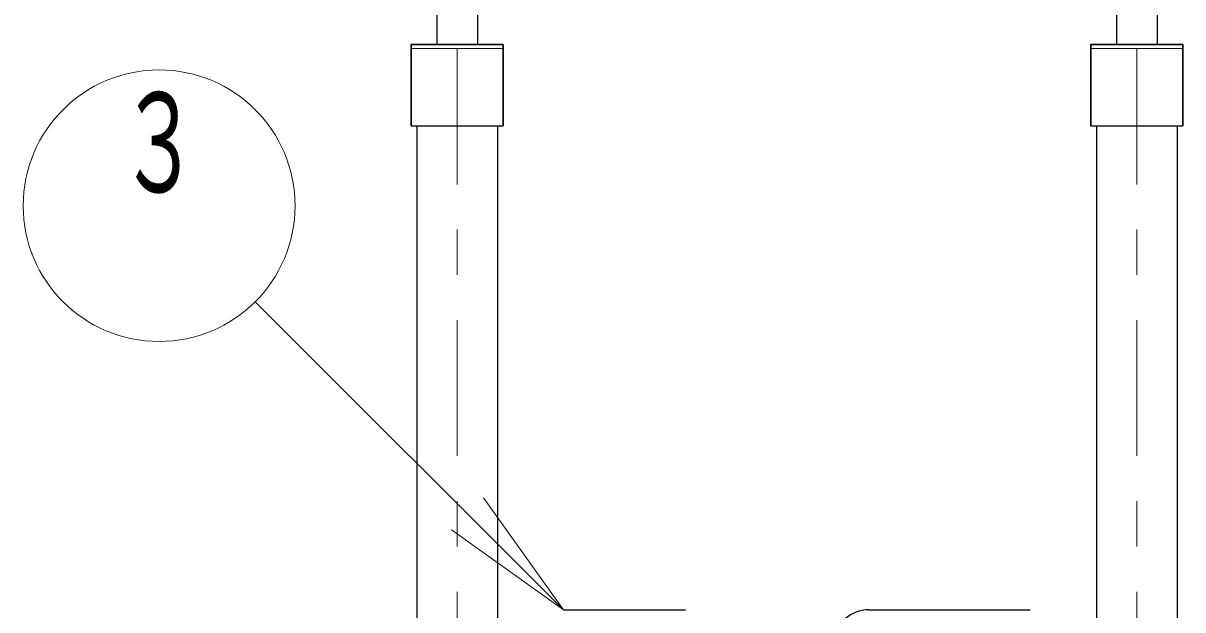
# Model space of a CAD drawing. Units: millimetres on the paper. Extents: x -385 to 0, y 0 to 267.
# Drawn here: x -197.55 to -171.96, y 71.07 to 84.03 of the extents above; entities that cross this region are included whole.
import ezdxf
from ezdxf.enums import TextEntityAlignment as Align

# ---------------------------------------------------------------- set-up
doc = ezdxf.new("R2010")
doc.units = ezdxf.units.MM
doc.linetypes.add('USER1', pattern=[4.5, 2.5, -2])
doc.linetypes.add('USER2', pattern=[6, 3, -1, 1, -1])
doc.layers.add('1_50', color=7, linetype='Continuous', lineweight=25)
doc.styles.add('ＭＳ ゴシック', font='')
doc.styles.get('ＭＳ ゴシック').set_extended_font_data('MS Gothic')

msp = doc.modelspace()

# ---------------------------------------------------------------- linework, layer by layer
at = {"layer": '1_50', "color": 4}
for p, q in [((-188.423, 84.873), (-188.423, 83.562)), ((-187.523, 84.873), (-187.523, 83.562)), ((-173.423, 84.873), (-173.423, 83.562)), ((-172.523, 84.873), (-172.523, 83.562)), ((-185.623, 71.072), (-182.934, 71.072)), ((-178.886, 71.072), (-175.323, 71.072))]:
    msp.add_line(p, q, dxfattribs=at)
at = {"layer": '1_50'}
for p, q in [((-186.957, 83.562), (-188.989, 83.562)), ((-188.989, 83.562), (-188.989, 81.762)), ((-188.989, 83.562), (-186.957, 83.562)), ((-188.989, 81.762), (-188.989, 83.562)), ((-187.223, 83.562), (-188.723, 83.562)), ((-186.957, 81.762), (-186.957, 83.562)), ((-186.957, 83.562), (-186.957, 81.762)), ((-171.957, 83.562), (-173.989, 83.562)), ((-173.989, 83.562), (-173.989, 81.762)), ((-173.989, 83.562), (-171.957, 83.562)), ((-173.989, 81.762), (-173.989, 83.562)), ((-172.223, 83.562), (-173.723, 83.562)), ((-171.957, 81.762), (-171.957, 83.562)), ((-171.957, 83.562), (-171.957, 81.762)), ((-188.989, 81.762), (-186.957, 81.762)), ((-188.989, 81.762), (-186.957, 81.762)), ((-188.864, 81.762), (-188.864, 53.472)), ((-187.082, 81.762), (-187.082, 53.472)), ((-173.989, 81.762), (-171.957, 81.762)), ((-173.989, 81.762), (-171.957, 81.762)), ((-173.864, 81.762), (-173.864, 53.472)), ((-172.082, 81.762), (-172.082, 53.472))]:
    msp.add_line(p, q, dxfattribs=at)
at = {"layer": '1_50', "linetype": 'USER1', "lineweight": 13}
for p, q in [((-188.989, 83.472), (-186.957, 83.472)), ((-173.989, 83.472), (-171.957, 83.472))]:
    msp.add_line(p, q, dxfattribs=at)
at = {"layer": '1_50', "linetype": 'USER2', "lineweight": 13}
for p, q in [((-187.973, 83.472), (-187.973, 53.472)), ((-172.973, 83.472), (-172.973, 53.472))]:
    msp.add_line(p, q, dxfattribs=at)
at = {"layer": '1_50', "lineweight": 13}
for p, q in [((-185.623, 71.072), (-192.429, 77.878)), ((-187.391, 73.547), (-185.623, 71.072)), ((-185.623, 71.072), (-187.745, 73.193)), ((-185.623, 71.072), (-188.098, 72.84))]:
    msp.add_line(p, q, dxfattribs=at)
msp.add_circle((-194.551, 80), 3, dxfattribs=at)
at = {"layer": '1_50', "color": 4}
msp.add_arc((-178.886, 70.286), 0.786, 90, 172.4466, dxfattribs=at)

# ---------------------------------------------------------------- texts
at = {"layer": '1_50', "style": 'ＭＳ ゴシック', "width": 0.6}
msp.add_text('３', height=2.199, dxfattribs=at).set_placement((-194.551, 82.5), align=Align.TOP_CENTER)

doc.saveas('drawing.dxf')
